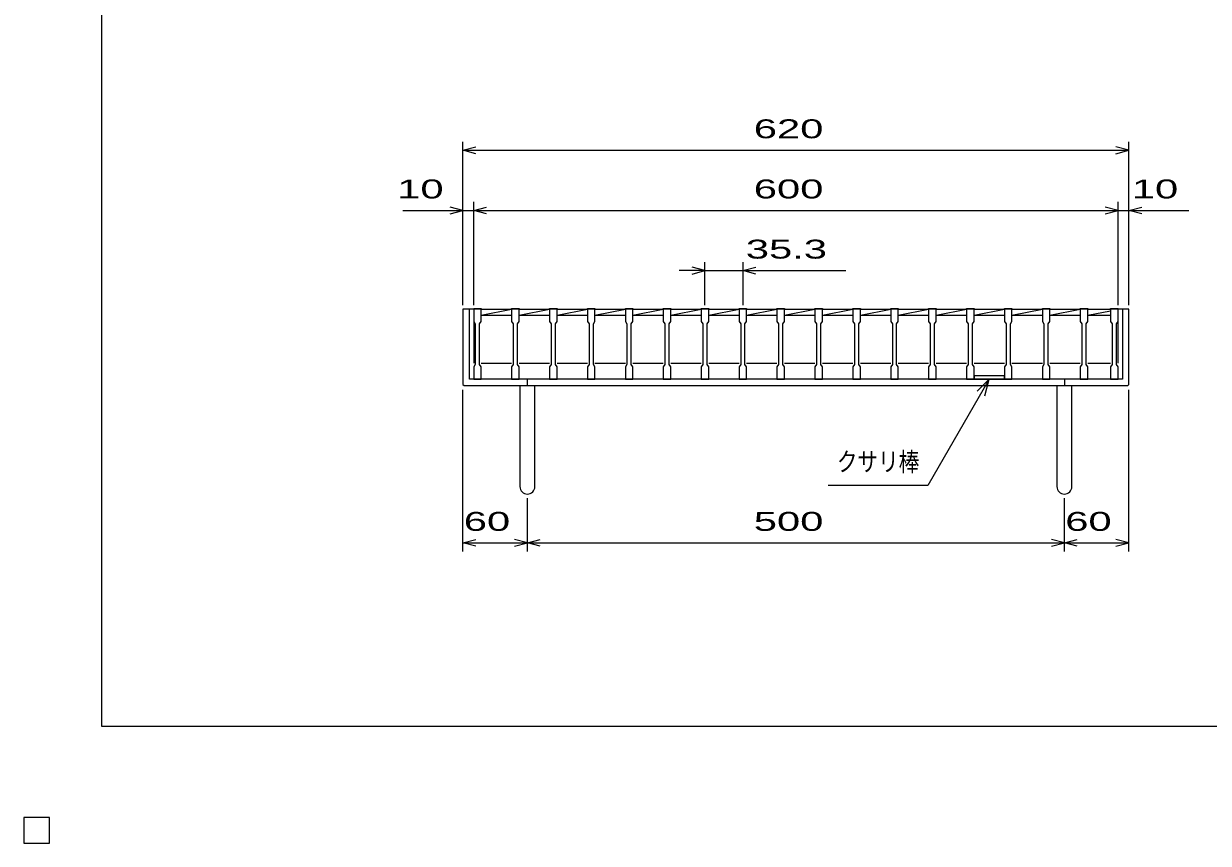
# Model space of a CAD drawing. Units: millimetres, scale not verified. Extents: x -1456 to 1385, y -1026 to 843.
# Drawn here: x -1456 to -353, y -1026 to -263 of the extents above; entities that cross this region are included whole.
import ezdxf
from ezdxf.enums import TextEntityAlignment as Align

# ---------------------------------------------------------------- set-up
doc = ezdxf.new("R2010")
doc.units = ezdxf.units.MM
doc.header["$LTSCALE"] = 8
for name, color, linetype, lineweight in [('0_2', 150, 'Continuous', 25), ('16', 3, 'Continuous', 25), ('19', 6, 'Continuous', 25), ('22', 4, 'Continuous', 25), ('24', 2, 'Continuous', 25), ('32', 4, 'Continuous', 25)]:
    doc.layers.add(name, color=color, linetype=linetype, lineweight=lineweight)
doc.styles.add('ベクトル', font='')
doc.styles.get('ベクトル').set_extended_font_data('ベクトル')

msp = doc.modelspace()

# ---------------------------------------------------------------- linework, layer by layer
at = {"layer": '0_2'}
for p, q in [((-1383.2, -917.2), (-1383.2, 842.8)), ((1384.8, -917.2), (-1383.2, -917.2)), ((-1432, -1002), (-1456, -1002)), ((-1456, -1002), (-1456, -1026)), ((-1432, -1002), (-1456, -1002)), ((-1456, -1002), (-1456, -1026)), ((-1432, -1002), (-1456, -1002)), ((-1456, -1002), (-1456, -1026)), ((-1432, -1002), (-1456, -1002)), ((-1456, -1002), (-1456, -1026)), ((-1432, -1002), (-1456, -1002)), ((-1456, -1002), (-1456, -1026)), ((-1432, -1026), (-1432, -1002)), ((-1432, -1026), (-1432, -1002)), ((-1432, -1026), (-1432, -1002)), ((-1432, -1026), (-1432, -1002)), ((-1432, -1026), (-1432, -1002)), ((-1456, -1026), (-1432, -1026)), ((-1456, -1026), (-1432, -1026)), ((-1456, -1026), (-1432, -1026)), ((-1456, -1026), (-1432, -1026)), ((-1456, -1026), (-1432, -1026))]:
    msp.add_line(p, q, dxfattribs=at)
at = {"layer": '16'}
for p, q in [((-1037, -529), (-1037, -528.3)), ((-1037, -528.3), (-1030, -528.3)), ((-1037, -529), (-1037, -540.5)), ((-1030, -529), (-1037, -529)), ((-1037, -529), (-1037, -579)), ((-1030, -528.3), (-1030, -529)), ((-1030, -540.5), (-1030, -529)), ((-1030, -529), (-1001.7, -529)), ((-1030, -534.5), (-1001.7, -529)), ((-1001.7, -529), (-1001.7, -528.3)), ((-1001.7, -528.3), (-994.7, -528.3)), ((-1001.7, -529), (-1001.7, -540.5)), ((-994.7, -529), (-1001.7, -529)), ((-994.7, -528.3), (-994.7, -529)), ((-994.7, -540.5), (-994.7, -529)), ((-994.7, -529), (-966.4, -529)), ((-994.7, -534.5), (-966.4, -529)), ((-966.4, -529), (-966.4, -528.3)), ((-966.4, -528.3), (-959.4, -528.3)), ((-966.4, -529), (-966.4, -540.5)), ((-959.4, -529), (-966.4, -529)), ((-959.4, -528.3), (-959.4, -529)), ((-959.4, -540.5), (-959.4, -529)), ((-959.4, -529), (-931.1, -529)), ((-959.4, -534.5), (-931.1, -529)), ((-931.1, -529), (-931.1, -528.3)), ((-931.1, -528.3), (-924.1, -528.3)), ((-931.1, -529), (-931.1, -540.5)), ((-924.1, -529), (-931.1, -529)), ((-924.1, -528.3), (-924.1, -529)), ((-924.1, -540.5), (-924.1, -529)), ((-924.1, -529), (-895.8, -529)), ((-924.1, -534.5), (-895.8, -529)), ((-895.8, -529), (-895.8, -528.3)), ((-895.8, -528.3), (-888.8, -528.3)), ((-895.8, -529), (-895.8, -540.5)), ((-888.8, -529), (-895.8, -529)), ((-888.8, -528.3), (-888.8, -529)), ((-888.8, -540.5), (-888.8, -529)), ((-888.8, -529), (-860.5, -529)), ((-888.8, -534.5), (-860.5, -529)), ((-860.5, -529), (-860.5, -528.3)), ((-860.5, -528.3), (-853.5, -528.3)), ((-860.5, -529), (-860.5, -540.5)), ((-853.5, -529), (-860.5, -529)), ((-853.5, -528.3), (-853.5, -529)), ((-853.5, -540.5), (-853.5, -529)), ((-853.5, -529), (-825.2, -529)), ((-853.5, -534.5), (-825.2, -529)), ((-825.2, -529), (-825.2, -528.3)), ((-825.2, -528.3), (-818.2, -528.3)), ((-825.2, -529), (-825.2, -540.5)), ((-818.2, -529), (-825.2, -529)), ((-818.2, -528.3), (-818.2, -529)), ((-818.2, -540.5), (-818.2, -529)), ((-818.2, -529), (-789.9, -529)), ((-818.2, -534.5), (-789.9, -529)), ((-789.9, -529), (-789.9, -528.3)), ((-789.9, -528.3), (-782.9, -528.3)), ((-789.9, -529), (-789.9, -540.5)), ((-782.9, -529), (-789.9, -529)), ((-782.9, -528.3), (-782.9, -529)), ((-782.9, -540.5), (-782.9, -529)), ((-782.9, -529), (-754.6, -529)), ((-782.9, -534.5), (-754.6, -529)), ((-754.6, -529), (-754.6, -528.3)), ((-754.6, -528.3), (-747.6, -528.3)), ((-754.6, -529), (-754.6, -540.5)), ((-747.6, -529), (-754.6, -529)), ((-747.6, -528.3), (-747.6, -529)), ((-747.6, -540.5), (-747.6, -529)), ((-747.6, -529), (-719.3, -529)), ((-747.6, -534.5), (-719.3, -529)), ((-719.3, -529), (-719.3, -528.3)), ((-719.3, -528.3), (-712.3, -528.3)), ((-719.3, -529), (-719.3, -540.5)), ((-712.3, -529), (-719.3, -529)), ((-712.3, -528.3), (-712.3, -529)), ((-712.3, -540.5), (-712.3, -529)), ((-712.3, -529), (-684, -529)), ((-712.3, -534.5), (-684, -529)), ((-684, -529), (-684, -528.3)), ((-684, -528.3), (-677, -528.3)), ((-684, -529), (-684, -540.5)), ((-677, -529), (-684, -529)), ((-677, -528.3), (-677, -529)), ((-677, -540.5), (-677, -529)), ((-677, -529), (-648.7, -529)), ((-677, -534.5), (-648.7, -529)), ((-648.7, -529), (-648.7, -528.3)), ((-648.7, -528.3), (-641.7, -528.3)), ((-648.7, -529), (-648.7, -540.5)), ((-641.7, -529), (-648.7, -529)), ((-641.7, -528.3), (-641.7, -529)), ((-641.7, -540.5), (-641.7, -529)), ((-641.7, -529), (-613.4, -529)), ((-641.7, -534.5), (-613.4, -529)), ((-613.4, -529), (-613.4, -528.3)), ((-613.4, -528.3), (-606.4, -528.3)), ((-613.4, -529), (-613.4, -540.5)), ((-606.4, -529), (-613.4, -529)), ((-606.4, -528.3), (-606.4, -529)), ((-606.4, -540.5), (-606.4, -529)), ((-606.4, -529), (-578.1, -529)), ((-606.4, -534.5), (-578.1, -529)), ((-578.1, -529), (-578.1, -528.3)), ((-578.1, -528.3), (-571.1, -528.3)), ((-578.1, -529), (-578.1, -540.5)), ((-571.1, -529), (-578.1, -529)), ((-571.1, -528.3), (-571.1, -529)), ((-571.1, -540.5), (-571.1, -529)), ((-571.1, -529), (-542.8, -529)), ((-571.1, -534.5), (-542.8, -529)), ((-542.8, -529), (-542.8, -528.3)), ((-542.8, -528.3), (-535.8, -528.3)), ((-542.8, -529), (-542.8, -540.5)), ((-535.8, -529), (-542.8, -529)), ((-535.8, -528.3), (-535.8, -529)), ((-535.8, -540.5), (-535.8, -529)), ((-535.8, -529), (-507.5, -529)), ((-535.8, -534.5), (-507.5, -529)), ((-507.5, -529), (-507.5, -528.3)), ((-507.5, -528.3), (-500.5, -528.3)), ((-507.5, -529), (-507.5, -540.5)), ((-500.5, -529), (-507.5, -529)), ((-500.5, -528.3), (-500.5, -529)), ((-500.5, -540.5), (-500.5, -529)), ((-500.5, -529), (-472.2, -529)), ((-500.5, -534.5), (-472.2, -529)), ((-472.2, -529), (-472.2, -528.3)), ((-472.2, -528.3), (-465.2, -528.3)), ((-472.2, -529), (-472.2, -540.5)), ((-465.2, -529), (-472.2, -529)), ((-465.2, -528.3), (-465.2, -529)), ((-465.2, -540.5), (-465.2, -529)), ((-465.2, -529), (-444, -529)), ((-444, -529), (-444, -528.3)), ((-444, -528.3), (-437, -528.3)), ((-444, -529), (-444, -540.5)), ((-437, -529), (-444, -529)), ((-437, -528.3), (-437, -529)), ((-437, -540.5), (-437, -529)), ((-437, -579), (-437, -529)), ((-1030, -534.5), (-1001.7, -534.5)), ((-994.7, -534.5), (-966.4, -534.5)), ((-959.4, -534.5), (-931.1, -534.5)), ((-924.1, -534.5), (-895.8, -534.5)), ((-888.8, -534.5), (-860.5, -534.5)), ((-853.5, -534.5), (-825.2, -534.5)), ((-818.2, -534.5), (-789.9, -534.5)), ((-782.9, -534.5), (-754.6, -534.5)), ((-747.6, -534.5), (-719.3, -534.5)), ((-712.3, -534.5), (-684, -534.5)), ((-677, -534.5), (-648.7, -534.5)), ((-641.7, -534.5), (-613.4, -534.5)), ((-606.4, -534.5), (-578.1, -534.5)), ((-571.1, -534.5), (-542.8, -534.5)), ((-535.8, -534.5), (-507.5, -534.5)), ((-500.5, -534.5), (-472.2, -534.5)), ((-465.2, -534.5), (-444, -530.38)), ((-465.2, -534.5), (-444, -534.5)), ((-1037, -540.5), (-1035.5, -542.5)), ((-1035.5, -542.5), (-1035.5, -580.5)), ((-1031.5, -542.5), (-1030, -540.5)), ((-1031.5, -580.5), (-1031.5, -542.5)), ((-1001.7, -540.5), (-1000.2, -542.5)), ((-1000.2, -542.5), (-1000.2, -580.5)), ((-996.2, -542.5), (-994.7, -540.5)), ((-996.2, -580.5), (-996.2, -542.5)), ((-966.4, -540.5), (-964.9, -542.5)), ((-964.9, -542.5), (-964.9, -580.5)), ((-960.9, -542.5), (-959.4, -540.5)), ((-960.9, -580.5), (-960.9, -542.5)), ((-931.1, -540.5), (-929.6, -542.5)), ((-929.6, -542.5), (-929.6, -580.5)), ((-925.6, -542.5), (-924.1, -540.5)), ((-925.6, -580.5), (-925.6, -542.5)), ((-895.8, -540.5), (-894.3, -542.5)), ((-894.3, -542.5), (-894.3, -580.5)), ((-890.3, -542.5), (-888.8, -540.5)), ((-890.3, -580.5), (-890.3, -542.5)), ((-860.5, -540.5), (-859, -542.5)), ((-859, -542.5), (-859, -580.5)), ((-855, -542.5), (-853.5, -540.5)), ((-855, -580.5), (-855, -542.5)), ((-825.2, -540.5), (-823.7, -542.5)), ((-823.7, -542.5), (-823.7, -580.5)), ((-819.7, -542.5), (-818.2, -540.5)), ((-819.7, -580.5), (-819.7, -542.5)), ((-789.9, -540.5), (-788.4, -542.5)), ((-788.4, -542.5), (-788.4, -580.5)), ((-784.4, -542.5), (-782.9, -540.5)), ((-784.4, -580.5), (-784.4, -542.5)), ((-754.6, -540.5), (-753.1, -542.5)), ((-753.1, -542.5), (-753.1, -580.5)), ((-749.1, -542.5), (-747.6, -540.5)), ((-749.1, -580.5), (-749.1, -542.5)), ((-719.3, -540.5), (-717.8, -542.5)), ((-717.8, -542.5), (-717.8, -580.5)), ((-713.8, -542.5), (-712.3, -540.5)), ((-713.8, -580.5), (-713.8, -542.5)), ((-684, -540.5), (-682.5, -542.5)), ((-682.5, -542.5), (-682.5, -580.5)), ((-678.5, -542.5), (-677, -540.5)), ((-678.5, -580.5), (-678.5, -542.5)), ((-648.7, -540.5), (-647.2, -542.5)), ((-647.2, -542.5), (-647.2, -580.5)), ((-643.2, -542.5), (-641.7, -540.5)), ((-643.2, -580.5), (-643.2, -542.5)), ((-613.4, -540.5), (-611.9, -542.5)), ((-611.9, -542.5), (-611.9, -580.5)), ((-607.9, -542.5), (-606.4, -540.5)), ((-607.9, -580.5), (-607.9, -542.5)), ((-578.1, -540.5), (-576.6, -542.5)), ((-576.6, -542.5), (-576.6, -580.5)), ((-572.6, -542.5), (-571.1, -540.5)), ((-572.6, -580.5), (-572.6, -542.5)), ((-542.8, -540.5), (-541.3, -542.5)), ((-541.3, -542.5), (-541.3, -580.5)), ((-537.3, -542.5), (-535.8, -540.5)), ((-537.3, -580.5), (-537.3, -542.5)), ((-507.5, -540.5), (-506, -542.5)), ((-506, -542.5), (-506, -580.5)), ((-502, -542.5), (-500.5, -540.5)), ((-502, -580.5), (-502, -542.5)), ((-472.2, -540.5), (-470.7, -542.5)), ((-470.7, -542.5), (-470.7, -580.5)), ((-466.7, -542.5), (-465.2, -540.5)), ((-466.7, -580.5), (-466.7, -542.5)), ((-444, -540.5), (-442.5, -542.5)), ((-442.5, -542.5), (-442.5, -580.5)), ((-438.5, -542.5), (-437, -540.5)), ((-438.5, -580.5), (-438.5, -542.5)), ((-1035.5, -580.5), (-1037, -582.5)), ((-1037, -582.5), (-1037, -594)), ((-1030, -582.5), (-1031.5, -580.5)), ((-1030, -579), (-1001.7, -579)), ((-1030, -594), (-1030, -582.5)), ((-1000.2, -580.5), (-1001.7, -582.5)), ((-1001.7, -582.5), (-1001.7, -594)), ((-994.7, -582.5), (-996.2, -580.5)), ((-994.7, -579), (-966.4, -579)), ((-994.7, -594), (-994.7, -582.5)), ((-964.9, -580.5), (-966.4, -582.5)), ((-966.4, -582.5), (-966.4, -594)), ((-959.4, -582.5), (-960.9, -580.5)), ((-959.4, -579), (-931.1, -579)), ((-959.4, -594), (-959.4, -582.5)), ((-929.6, -580.5), (-931.1, -582.5)), ((-931.1, -582.5), (-931.1, -594)), ((-924.1, -582.5), (-925.6, -580.5)), ((-924.1, -579), (-895.8, -579)), ((-924.1, -594), (-924.1, -582.5)), ((-894.3, -580.5), (-895.8, -582.5)), ((-895.8, -582.5), (-895.8, -594)), ((-888.8, -582.5), (-890.3, -580.5)), ((-888.8, -579), (-860.5, -579)), ((-888.8, -594), (-888.8, -582.5)), ((-859, -580.5), (-860.5, -582.5)), ((-860.5, -582.5), (-860.5, -594)), ((-853.5, -582.5), (-855, -580.5)), ((-853.5, -579), (-825.2, -579)), ((-853.5, -594), (-853.5, -582.5)), ((-823.7, -580.5), (-825.2, -582.5)), ((-825.2, -582.5), (-825.2, -594)), ((-818.2, -582.5), (-819.7, -580.5)), ((-818.2, -579), (-789.9, -579)), ((-818.2, -594), (-818.2, -582.5)), ((-788.4, -580.5), (-789.9, -582.5)), ((-789.9, -582.5), (-789.9, -594)), ((-782.9, -582.5), (-784.4, -580.5)), ((-782.9, -579), (-754.6, -579)), ((-782.9, -594), (-782.9, -582.5)), ((-753.1, -580.5), (-754.6, -582.5)), ((-754.6, -582.5), (-754.6, -594)), ((-747.6, -582.5), (-749.1, -580.5)), ((-747.6, -579), (-719.3, -579)), ((-747.6, -594), (-747.6, -582.5)), ((-717.8, -580.5), (-719.3, -582.5)), ((-719.3, -582.5), (-719.3, -594)), ((-712.3, -582.5), (-713.8, -580.5)), ((-712.3, -579), (-684, -579)), ((-712.3, -594), (-712.3, -582.5)), ((-682.5, -580.5), (-684, -582.5)), ((-684, -582.5), (-684, -594)), ((-677, -582.5), (-678.5, -580.5)), ((-677, -579), (-648.7, -579)), ((-677, -594), (-677, -582.5)), ((-647.2, -580.5), (-648.7, -582.5)), ((-648.7, -582.5), (-648.7, -594)), ((-641.7, -582.5), (-643.2, -580.5)), ((-641.7, -579), (-613.4, -579)), ((-641.7, -594), (-641.7, -582.5)), ((-611.9, -580.5), (-613.4, -582.5)), ((-613.4, -582.5), (-613.4, -594)), ((-606.4, -582.5), (-607.9, -580.5)), ((-606.4, -579), (-578.1, -579)), ((-606.4, -594), (-606.4, -582.5)), ((-576.6, -580.5), (-578.1, -582.5)), ((-578.1, -582.5), (-578.1, -594)), ((-571.1, -582.5), (-572.6, -580.5)), ((-571.1, -579), (-542.8, -579)), ((-571.1, -594), (-571.1, -582.5)), ((-541.3, -580.5), (-542.8, -582.5)), ((-542.8, -582.5), (-542.8, -594)), ((-535.8, -582.5), (-537.3, -580.5)), ((-535.8, -579), (-507.5, -579)), ((-535.8, -594), (-535.8, -582.5)), ((-506, -580.5), (-507.5, -582.5)), ((-507.5, -582.5), (-507.5, -594)), ((-500.5, -582.5), (-502, -580.5)), ((-500.5, -579), (-472.2, -579)), ((-500.5, -594), (-500.5, -582.5)), ((-470.7, -580.5), (-472.2, -582.5)), ((-472.2, -582.5), (-472.2, -594)), ((-465.2, -582.5), (-466.7, -580.5)), ((-465.2, -579), (-444, -579)), ((-465.2, -594), (-465.2, -582.5)), ((-442.5, -580.5), (-444, -582.5)), ((-444, -582.5), (-444, -594)), ((-437, -582.5), (-438.5, -580.5)), ((-437, -594), (-437, -582.5)), ((-1037, -594), (-1030, -594)), ((-1001.7, -594), (-994.7, -594)), ((-966.4, -594), (-959.4, -594)), ((-931.1, -594), (-924.1, -594)), ((-895.8, -594), (-888.8, -594)), ((-860.5, -594), (-853.5, -594)), ((-825.2, -594), (-818.2, -594)), ((-789.9, -594), (-782.9, -594)), ((-754.6, -594), (-747.6, -594)), ((-719.3, -594), (-712.3, -594)), ((-684, -594), (-677, -594)), ((-648.7, -594), (-641.7, -594)), ((-613.4, -594), (-606.4, -594)), ((-578.1, -594), (-571.1, -594)), ((-542.8, -594), (-535.8, -594)), ((-507.5, -594), (-500.5, -594)), ((-472.2, -594), (-465.2, -594)), ((-444, -594), (-437, -594)), ((-1432, -1002), (-1456, -1002)), ((-1456, -1002), (-1456, -1026)), ((-1432, -1002), (-1456, -1002)), ((-1456, -1002), (-1456, -1026)), ((-1432, -1002), (-1456, -1002)), ((-1456, -1002), (-1456, -1026)), ((-1432, -1002), (-1456, -1002)), ((-1456, -1002), (-1456, -1026)), ((-1432, -1002), (-1456, -1002)), ((-1456, -1002), (-1456, -1026)), ((-1432, -1026), (-1432, -1002)), ((-1432, -1026), (-1432, -1002)), ((-1432, -1026), (-1432, -1002)), ((-1432, -1026), (-1432, -1002)), ((-1432, -1026), (-1432, -1002)), ((-1456, -1026), (-1432, -1026)), ((-1456, -1026), (-1432, -1026)), ((-1456, -1026), (-1432, -1026)), ((-1456, -1026), (-1432, -1026)), ((-1456, -1026), (-1432, -1026))]:
    msp.add_line(p, q, dxfattribs=at)
at = {"layer": '19'}
for p, q in [((-1037, -529), (-1047, -529)), ((-1047, -529), (-1047, -599)), ((-1037, -529), (-1047, -529)), ((-1047, -529), (-1047, -599)), ((-1041, -594), (-1041, -529)), ((-1041, -594), (-1041, -529)), ((-427, -529), (-437, -529)), ((-427, -529), (-437, -529)), ((-433, -529), (-433, -594)), ((-433, -529), (-433, -594)), ((-427, -599), (-427, -529)), ((-427, -599), (-427, -529)), ((-433, -594), (-1041, -594)), ((-433, -594), (-1041, -594)), ((-987, -600), (-987, -594)), ((-987, -600), (-987, -594)), ((-487, -594), (-487, -600)), ((-487, -594), (-487, -600)), ((-1047, -599), (-1046, -600)), ((-1047, -599), (-1046, -600)), ((-1046, -600), (-428, -600)), ((-1046, -600), (-428, -600)), ((-994, -600), (-994, -694)), ((-994, -600), (-994, -694)), ((-980, -694), (-980, -600)), ((-980, -694), (-980, -600)), ((-494, -600), (-494, -694)), ((-494, -600), (-494, -694)), ((-480, -694), (-480, -600)), ((-480, -694), (-480, -600)), ((-428, -600), (-427, -599)), ((-428, -600), (-427, -599))]:
    msp.add_line(p, q, dxfattribs=at)
at = {"layer": '19', "color": 4}
for p, q in [((-556.95, -594), (-614.07, -692.934)), ((-614.07, -692.934), (-706.87, -692.934))]:
    msp.add_line(p, q, dxfattribs=at)
at = {"layer": '19', "color": 3}
for p, q in [((-542.8, -591), (-571.1, -591)), ((-571.1, -591), (-571.1, -594)), ((-571.1, -594), (-542.8, -594)), ((-542.8, -594), (-542.8, -591))]:
    msp.add_line(p, q, dxfattribs=at)
at = {"layer": '19', "color": 4, "lineweight": 13}
for p, q in [((-556.95, -594), (-568.264, -605.314)), ((-561.091, -609.455), (-556.95, -594))]:
    msp.add_line(p, q, dxfattribs=at)
at = {"layer": '19'}
for centre in [(-987, -694), (-987, -694), (-487, -694), (-487, -694)]:
    msp.add_arc(centre, 7, 180, 0, dxfattribs=at)
at = {"layer": '22'}
for p, q in [((-1047, -525), (-1047, -373)), ((-427, -525), (-427, -373)), ((-1047, -381), (-1035, -377.8)), ((-1035, -384.2), (-1047, -381)), ((-1047, -381), (-427, -381)), ((-427, -381), (-439, -377.8)), ((-439, -384.2), (-427, -381)), ((-1047, -525), (-1047, -429)), ((-1037, -525), (-1037, -429)), ((-437, -525), (-437, -429)), ((-427, -525), (-427, -429)), ((-1103, -437), (-1047, -437)), ((-1047, -437), (-1059, -433.8)), ((-1059, -440.2), (-1047, -437)), ((-1047, -437), (-1037, -437)), ((-1037, -437), (-1025, -433.8)), ((-1025, -440.2), (-1037, -437)), ((-1037, -437), (-437, -437)), ((-437, -437), (-449, -433.8)), ((-449, -440.2), (-437, -437)), ((-437, -437), (-427, -437)), ((-427, -437), (-415, -433.8)), ((-415, -440.2), (-427, -437)), ((-427, -437), (-371, -437)), ((-821.7, -525), (-821.7, -485)), ((-786.4, -485), (-786.4, -525)), ((-821.7, -493), (-845.7, -493)), ((-821.7, -493), (-833.7, -489.8)), ((-833.7, -496.2), (-821.7, -493)), ((-821.7, -493), (-786.4, -493)), ((-786.4, -493), (-774.4, -489.8)), ((-774.4, -496.2), (-786.4, -493)), ((-786.4, -493), (-690.4, -493)), ((-1047, -754.4), (-1047, -604)), ((-427, -754.4), (-427, -604)), ((-987, -754.4), (-987, -704.8)), ((-487, -754.4), (-487, -704.8)), ((-1047, -746.4), (-1035, -743.2)), ((-1035, -749.6), (-1047, -746.4)), ((-1047, -746.4), (-987, -746.4)), ((-987, -746.4), (-999, -743.2)), ((-999, -749.6), (-987, -746.4)), ((-987, -746.4), (-975, -743.2)), ((-975, -749.6), (-987, -746.4)), ((-987, -746.4), (-487, -746.4)), ((-487, -746.4), (-499, -743.2)), ((-499, -749.6), (-487, -746.4)), ((-487, -746.4), (-475, -743.2)), ((-475, -749.6), (-487, -746.4)), ((-487, -746.4), (-427, -746.4)), ((-427, -746.4), (-439, -743.2)), ((-439, -749.6), (-427, -746.4))]:
    msp.add_line(p, q, dxfattribs=at)
at = {"layer": '22', "color": 2}
for p, q in [((-1432, -1002), (-1456, -1002)), ((-1456, -1002), (-1456, -1026)), ((-1432, -1002), (-1456, -1002)), ((-1456, -1002), (-1456, -1026)), ((-1432, -1002), (-1456, -1002)), ((-1456, -1002), (-1456, -1026)), ((-1432, -1026), (-1432, -1002)), ((-1432, -1026), (-1432, -1002)), ((-1432, -1026), (-1432, -1002)), ((-1456, -1026), (-1432, -1026)), ((-1456, -1026), (-1432, -1026)), ((-1456, -1026), (-1432, -1026))]:
    msp.add_line(p, q, dxfattribs=at)
at = {"layer": '24', "color": 4}
for p, q in [((-1432, -1002), (-1456, -1002)), ((-1456, -1002), (-1456, -1026)), ((-1432, -1002), (-1456, -1002)), ((-1456, -1002), (-1456, -1026)), ((-1432, -1002), (-1456, -1002)), ((-1456, -1002), (-1456, -1026)), ((-1432, -1026), (-1432, -1002)), ((-1432, -1026), (-1432, -1002)), ((-1432, -1026), (-1432, -1002)), ((-1456, -1026), (-1432, -1026)), ((-1456, -1026), (-1432, -1026)), ((-1456, -1026), (-1432, -1026))]:
    msp.add_line(p, q, dxfattribs=at)
at = {"layer": '32'}
for p, q in [((-1432, -1002), (-1456, -1002)), ((-1456, -1002), (-1456, -1026)), ((-1432, -1002), (-1456, -1002)), ((-1456, -1002), (-1456, -1026)), ((-1432, -1002), (-1456, -1002)), ((-1456, -1002), (-1456, -1026)), ((-1432, -1002), (-1456, -1002)), ((-1456, -1002), (-1456, -1026)), ((-1432, -1002), (-1456, -1002)), ((-1456, -1002), (-1456, -1026)), ((-1432, -1026), (-1432, -1002)), ((-1432, -1026), (-1432, -1002)), ((-1432, -1026), (-1432, -1002)), ((-1432, -1026), (-1432, -1002)), ((-1432, -1026), (-1432, -1002)), ((-1456, -1026), (-1432, -1026)), ((-1456, -1026), (-1432, -1026)), ((-1456, -1026), (-1432, -1026)), ((-1456, -1026), (-1432, -1026)), ((-1456, -1026), (-1432, -1026))]:
    msp.add_line(p, q, dxfattribs=at)

# ---------------------------------------------------------------- texts
at = {"layer": '19', "color": 2, "style": 'ベクトル', "width": 0.8}
msp.add_text('クサリ棒', height=17.6, dxfattribs=at).set_placement((-622.07, -684.934), align=Align.BOTTOM_RIGHT)
at = {"layer": '22', "color": 2, "style": 'ベクトル', "width": 1.65}
for s, p in [(' 620 ', (-787, -361)), (' 10 ', (-1119, -417)), (' 600 ', (-787, -417)), (' 10 ', (-435, -417)), (' 35.3 ', (-794.4, -473)), (' 60 ', (-1057, -726.4)), (' 500 ', (-787, -726.4)), (' 60 ', (-497, -726.4))]:
    msp.add_text(s, height=17.6, dxfattribs=at).set_placement(p, align=Align.MIDDLE_LEFT)

doc.saveas('drawing.dxf')
